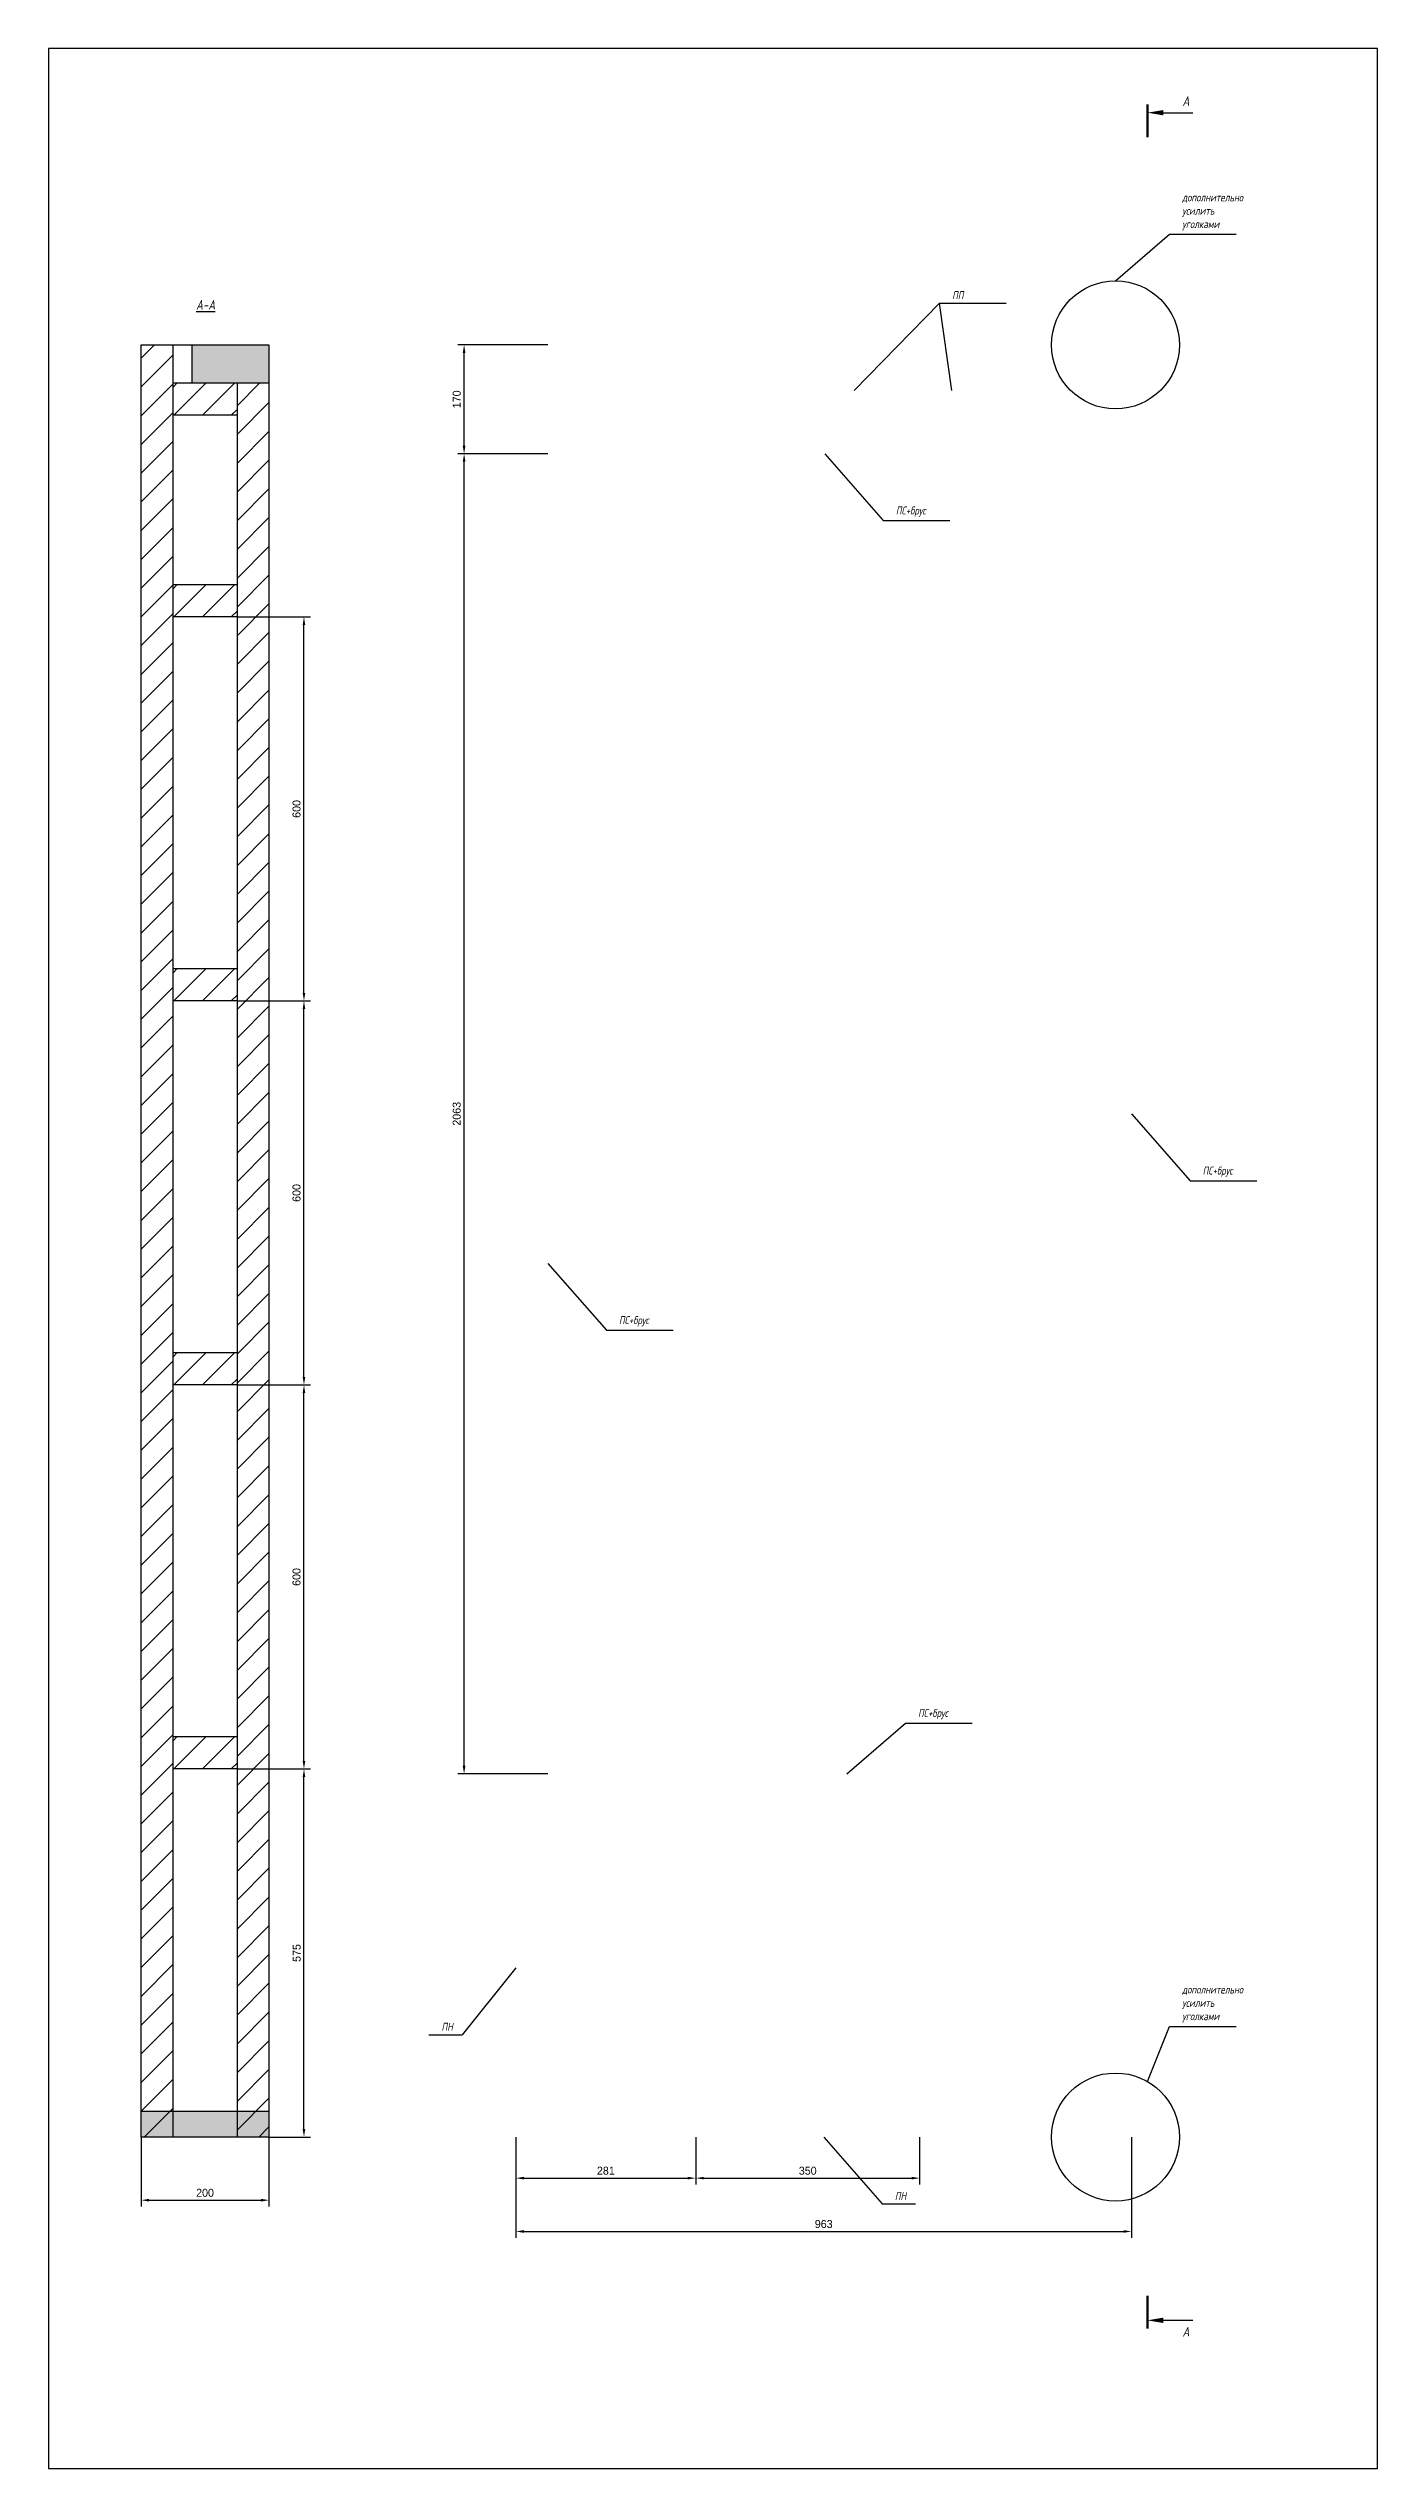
# Model space of a CAD drawing. Header units: millimetres. Extents: x -461 to 69976, y -11990 to 13601.
# Drawn here: x 67898 to 69976, y 7945 to 11727 of the extents above; entities that cross this region are included whole.
import ezdxf

# ---------------------------------------------------------------- set-up
doc = ezdxf.new("R2010")
doc.units = ezdxf.units.MM
doc.header["$PDMODE"] = 34
doc.header["$PDSIZE"] = 25
doc.layers.add('100 noprint', color=1, linetype='Continuous', plot=False)
doc.styles.get("Standard").update_dxf_attribs({"font": 'Ubuntu-R.ttf'})
doc.styles.add('ГОСТ-ISOCPEUR', font='isocpeui.ttf', dxfattribs={"width": 0.8})
doc.dimstyles.new('ISO-25', dxfattribs={"dimtxt": 2.5, "dimasz": 2.5, "dimexe": 1.25, "dimexo": 0.625, "dimtad": 1, "dimtxsty": 'Standard', "dimcen": 2.5, "dimadec": 0, "dimazin": 0, "dimtfac": 1, "dimtmove": 0, "dimatfit": 3, "dimfxl": 1, "dimarcsym": 0})

# ---------------------------------------------------------------- blocks, each defined once
blk = doc.blocks.new('*D4320')
at = {"color": 0, "lineweight": -2}
for p, q in [((68628.6, 8463.4), (68628.6, 8305.8)), ((69591.1, 8463.4), (69591.1, 8305.8)), ((68641.1, 8315.8), (69578.6, 8315.8))]:
    blk.add_line(p, q, dxfattribs=at)
at = {"color": 0}
for points in [[(68641.1, 8317.9), (68641.1, 8313.8), (68628.6, 8315.8)], [(69578.6, 8313.8), (69578.6, 8317.9), (69591.1, 8315.8)]]:
    blk.add_solid(points, dxfattribs=at)
at = {"layer": 'Defpoints', "color": 0}
for p in [(68628.6, 8463.4), (69591.1, 8463.4), (69591.1, 8315.8)]:
    blk.add_point(p, dxfattribs=at)
at = {"color": 0, "insert": (69109.9, 8327.4), "char_height": 12.5, "attachment_point": 5}
blk.add_mtext('963', dxfattribs=at)
blk = doc.blocks.new('*D4771')
at = {"color": 0, "lineweight": -2}
for p, q in [((68678.6, 11263.4), (68537.7, 11263.4)), ((68547.7, 11105.9), (68547.7, 11250.9)), ((68678.6, 11093.4), (68537.7, 11093.4))]:
    blk.add_line(p, q, dxfattribs=at)
at = {"color": 0}
for points in [[(68549.8, 11250.9), (68545.6, 11250.9), (68547.7, 11263.4)], [(68545.6, 11105.9), (68549.8, 11105.9), (68547.7, 11093.4)]]:
    blk.add_solid(points, dxfattribs=at)
at = {"layer": 'Defpoints', "color": 0}
for p in [(68547.7, 11263.4), (68678.6, 11263.4), (68678.6, 11093.4)]:
    blk.add_point(p, dxfattribs=at)
at = {"color": 0, "insert": (68536.2, 11178.4), "char_height": 12.5, "attachment_point": 5, "rotation": 90}
blk.add_mtext('170', dxfattribs=at)
blk = doc.blocks.new('*D4772')
at = {"color": 0, "lineweight": -2}
for p, q in [((68678.6, 11093.4), (68537.7, 11093.4)), ((68547.7, 9043.4), (68547.7, 11080.9)), ((68678.6, 9030.9), (68537.7, 9030.9))]:
    blk.add_line(p, q, dxfattribs=at)
at = {"color": 0}
for points in [[(68549.8, 11080.9), (68545.6, 11080.9), (68547.7, 11093.4)], [(68545.6, 9043.4), (68549.8, 9043.4), (68547.7, 9030.9)]]:
    blk.add_solid(points, dxfattribs=at)
at = {"layer": 'Defpoints', "color": 0}
for p in [(68547.7, 11093.4), (68678.6, 11093.4), (68678.6, 9030.9)]:
    blk.add_point(p, dxfattribs=at)
at = {"color": 0, "insert": (68536.2, 10062.1), "char_height": 12.5, "attachment_point": 5, "rotation": 90}
blk.add_mtext('2063', dxfattribs=at)
blk = doc.blocks.new('*D4773')
at = {"color": 0, "lineweight": -2}
for p, q in [((68628.6, 8463.4), (68628.6, 8389.2)), ((68909.9, 8463.4), (68909.9, 8389.2)), ((68641.1, 8399.2), (68897.4, 8399.2))]:
    blk.add_line(p, q, dxfattribs=at)
at = {"color": 0}
for points in [[(68641.1, 8401.2), (68641.1, 8397.1), (68628.6, 8399.2)], [(68897.4, 8397.1), (68897.4, 8401.2), (68909.9, 8399.2)]]:
    blk.add_solid(points, dxfattribs=at)
at = {"layer": 'Defpoints', "color": 0}
for p in [(68628.6, 8463.4), (68909.9, 8463.4), (68909.9, 8399.2)]:
    blk.add_point(p, dxfattribs=at)
at = {"color": 0, "insert": (68769.3, 8410.7), "char_height": 12.5, "attachment_point": 5}
blk.add_mtext('281', dxfattribs=at)
blk = doc.blocks.new('*D4774')
at = {"color": 0, "lineweight": -2}
for p, q in [((68909.9, 8463.4), (68909.9, 8389.2)), ((69259.9, 8463.4), (69259.9, 8389.2)), ((68922.4, 8399.2), (69247.4, 8399.2))]:
    blk.add_line(p, q, dxfattribs=at)
at = {"color": 0}
for points in [[(68922.4, 8401.2), (68922.4, 8397.1), (68909.9, 8399.2)], [(69247.4, 8397.1), (69247.4, 8401.2), (69259.9, 8399.2)]]:
    blk.add_solid(points, dxfattribs=at)
at = {"layer": 'Defpoints', "color": 0}
for p in [(68909.9, 8463.4), (69259.9, 8463.4), (69259.9, 8399.2)]:
    blk.add_point(p, dxfattribs=at)
at = {"color": 0, "insert": (69084.9, 8410.7), "char_height": 12.5, "attachment_point": 5}
blk.add_mtext('350', dxfattribs=at)
blk = doc.blocks.new('*D4866')
at = {"color": 0, "lineweight": -2}
for p, q in [((68042.7, 8463.4), (68042.7, 8354.7)), ((68242.7, 8463.4), (68242.7, 8354.7)), ((68055.2, 8364.7), (68230.2, 8364.7))]:
    blk.add_line(p, q, dxfattribs=at)
at = {"color": 0}
for points in [[(68055.2, 8366.8), (68055.2, 8362.6), (68042.7, 8364.7)], [(68230.2, 8362.6), (68230.2, 8366.8), (68242.7, 8364.7)]]:
    blk.add_solid(points, dxfattribs=at)
at = {"layer": 'Defpoints', "color": 0}
for p in [(68042.7, 8463.4), (68242.7, 8463.4), (68242.7, 8364.7)]:
    blk.add_point(p, dxfattribs=at)
at = {"color": 0, "insert": (68142.7, 8376.2), "char_height": 12.5, "attachment_point": 5}
blk.add_mtext('200', dxfattribs=at)
blk = doc.blocks.new('*D4867')
at = {"color": 0, "lineweight": -2}
for p, q in [((68192.7, 9038.4), (68307.4, 9038.4)), ((68297.4, 8475.9), (68297.4, 9025.9)), ((68242.7, 8463.4), (68307.4, 8463.4))]:
    blk.add_line(p, q, dxfattribs=at)
at = {"color": 0}
for points in [[(68299.4, 9025.9), (68295.3, 9025.9), (68297.4, 9038.4)], [(68295.3, 8475.9), (68299.4, 8475.9), (68297.4, 8463.4)]]:
    blk.add_solid(points, dxfattribs=at)
at = {"layer": 'Defpoints', "color": 0}
for p in [(68192.7, 9038.4), (68297.4, 9038.4), (68242.7, 8463.4)]:
    blk.add_point(p, dxfattribs=at)
at = {"color": 0, "insert": (68286, 8750.9), "char_height": 12.5, "attachment_point": 5, "rotation": 90}
blk.add_mtext('575', dxfattribs=at)
blk = doc.blocks.new('*D4868')
at = {"color": 0, "lineweight": -2}
for p, q in [((68192.7, 9638.4), (68307.4, 9638.4)), ((68297.4, 9050.9), (68297.4, 9625.9)), ((68192.7, 9038.4), (68307.4, 9038.4))]:
    blk.add_line(p, q, dxfattribs=at)
at = {"color": 0}
for points in [[(68299.4, 9625.9), (68295.3, 9625.9), (68297.4, 9638.4)], [(68295.3, 9050.9), (68299.4, 9050.9), (68297.4, 9038.4)]]:
    blk.add_solid(points, dxfattribs=at)
at = {"layer": 'Defpoints', "color": 0}
for p in [(68192.7, 9638.4), (68297.4, 9638.4), (68192.7, 9038.4)]:
    blk.add_point(p, dxfattribs=at)
at = {"color": 0, "insert": (68285.8, 9338.4), "char_height": 12.5, "attachment_point": 5, "rotation": 90}
blk.add_mtext('600', dxfattribs=at)
blk = doc.blocks.new('*D4869')
at = {"color": 0, "lineweight": -2}
for p, q in [((68192.7, 10238.4), (68307.4, 10238.4)), ((68297.4, 9650.9), (68297.4, 10225.9)), ((68192.7, 9638.4), (68307.4, 9638.4))]:
    blk.add_line(p, q, dxfattribs=at)
at = {"color": 0}
for points in [[(68299.4, 10225.9), (68295.3, 10225.9), (68297.4, 10238.4)], [(68295.3, 9650.9), (68299.4, 9650.9), (68297.4, 9638.4)]]:
    blk.add_solid(points, dxfattribs=at)
at = {"layer": 'Defpoints', "color": 0}
for p in [(68192.7, 10238.4), (68297.4, 10238.4), (68192.7, 9638.4)]:
    blk.add_point(p, dxfattribs=at)
at = {"color": 0, "insert": (68285.8, 9938.4), "char_height": 12.5, "attachment_point": 5, "rotation": 90}
blk.add_mtext('600', dxfattribs=at)
blk = doc.blocks.new('*D4870')
at = {"color": 0, "lineweight": -2}
for p, q in [((68192.7, 10838.4), (68307.4, 10838.4)), ((68297.4, 10250.9), (68297.4, 10825.9)), ((68192.7, 10238.4), (68307.4, 10238.4))]:
    blk.add_line(p, q, dxfattribs=at)
at = {"color": 0}
for points in [[(68299.4, 10825.9), (68295.3, 10825.9), (68297.4, 10838.4)], [(68295.3, 10250.9), (68299.4, 10250.9), (68297.4, 10238.4)]]:
    blk.add_solid(points, dxfattribs=at)
at = {"layer": 'Defpoints', "color": 0}
for p in [(68192.7, 10838.4), (68297.4, 10838.4), (68192.7, 10238.4)]:
    blk.add_point(p, dxfattribs=at)
at = {"color": 0, "insert": (68285.8, 10538.4), "char_height": 12.5, "attachment_point": 5, "rotation": 90}
blk.add_mtext('600', dxfattribs=at)

msp = doc.modelspace()

# ---------------------------------------------------------------- hatches: boundary and pattern name
at = {"lineweight": -2}
h = msp.add_hatch(dxfattribs=at)
h.set_pattern_fill('ANSI31', color=1, scale=10, style=0)
h.paths.add_polyline_path([(68092.7, 8503.4), (68092.7, 11263.4), (68042.7, 11263.4), (68042.7, 8503.4)])
h.paths.add_polyline_path([(68242.7, 8503.4), (68242.7, 11203.4), (68192.7, 11203.4), (68192.7, 8503.4)])
h.paths.add_polyline_path([(68242.7, 8463.4), (68242.7, 8503.4), (68192.7, 8503.4), (68192.7, 8463.4)])
h.paths.add_polyline_path([(68092.7, 8463.4), (68092.7, 8503.4), (68042.7, 8503.4), (68042.7, 8463.4)])
h = msp.add_hatch(dxfattribs=at)
h.set_pattern_fill('ANSI31', color=1, scale=10, style=0)
h.set_pattern_definition([(45, (0, 2015), (-22.45064, 22.45064), [])])
h.paths.add_polyline_path([(68192.7, 11153.4), (68192.7, 11203.4), (68092.7, 11203.4), (68092.7, 11153.4)])
h = msp.add_hatch(dxfattribs=at)
h.set_pattern_fill('ANSI31', color=1, scale=10, style=0)
h.set_pattern_definition([(45, (0, 1700), (-22.45064, 22.45064), [])])
h.paths.add_polyline_path([(68192.7, 10838.4), (68192.7, 10888.4), (68092.7, 10888.4), (68092.7, 10838.4)])
h = msp.add_hatch(dxfattribs=at)
h.set_pattern_fill('ANSI31', color=1, scale=10, style=0)
h.set_pattern_definition([(45, (0, 1100), (-22.45064, 22.45064), [])])
h.paths.add_polyline_path([(68192.7, 10238.4), (68192.7, 10288.4), (68092.7, 10288.4), (68092.7, 10238.4)])
h = msp.add_hatch(dxfattribs=at)
h.set_pattern_fill('ANSI31', color=1, scale=10, style=0)
h.set_pattern_definition([(45, (0, 500), (-22.45064, 22.45064), [])])
h.paths.add_polyline_path([(68192.7, 9638.4), (68192.7, 9688.4), (68092.7, 9688.4), (68092.7, 9638.4)])
h = msp.add_hatch(dxfattribs=at)
h.set_pattern_fill('ANSI31', color=1, scale=10, style=0)
h.set_pattern_definition([(45, (0, -100), (-22.45064, 22.45064), [])])
h.paths.add_polyline_path([(68192.7, 9038.4), (68192.7, 9088.4), (68092.7, 9088.4), (68092.7, 9038.4)])
h = msp.add_hatch(color=9, dxfattribs=at)
h.paths.add_polyline_path([(68092.7, 8463.4), (68092.7, 8503.4), (68042.7, 8503.4), (68042.7, 8463.4)])
h.paths.add_polyline_path([(68192.7, 8463.4), (68192.7, 8503.4), (68092.7, 8503.4), (68092.7, 8463.4)])
h.paths.add_polyline_path([(68242.7, 8463.4), (68242.7, 8503.4), (68192.7, 8503.4), (68192.7, 8463.4)])
at = {"layer": '100 noprint', "lineweight": -2}
msp.add_hatch(color=9, dxfattribs=at).paths.add_polyline_path([(68122.7, 11203.4), (68122.7, 11263.4), (68242.7, 11263.4), (68242.7, 11203.4)])

# ---------------------------------------------------------------- linework, layer by layer
at = {"color": 7, "lineweight": 100}
for p, q in [((69616, 11588), (69616, 11638.8)), ((69616, 8215.2), (69616, 8164.4))]:
    msp.add_line(p, q, dxfattribs=at)
at = {"color": 7}
for p, q in [((69641, 11626.2), (69687.1, 11626.2)), ((69641, 8177), (69687.1, 8177))]:
    msp.add_line(p, q, dxfattribs=at)
for p, q in [((69566.1, 11363.4), (69650.7, 11436.3)), ((69650.7, 11436.3), (69754.8, 11436.3)), ((69157.6, 11192.4), (69291.1, 11328.6)), ((69291.1, 11328.6), (69395.2, 11328.6)), ((69310.3, 11192.4), (69291.1, 11328.6)), ((68042.7, 11263.4), (68242.7, 11263.4)), ((68042.7, 8463.4), (68042.7, 11263.4)), ((68092.7, 8463.4), (68092.7, 11263.4)), ((68242.7, 11263.4), (68242.7, 8463.4)), ((68192.7, 11203.4), (68092.7, 11203.4)), ((68192.7, 11203.4), (68192.7, 8463.4)), ((68192.7, 11153.4), (68092.7, 11153.4)), ((69111.6, 11093.4), (69203.1, 10988.8)), ((69203.1, 10988.8), (69307.2, 10988.8)), ((68192.7, 10888.4), (68092.7, 10888.4)), ((68192.7, 10838.4), (68092.7, 10838.4)), ((68192.7, 10288.4), (68092.7, 10288.4)), ((68192.7, 10238.4), (68092.7, 10238.4)), ((69591.1, 10062.1), (69682.7, 9957.5)), ((69682.7, 9957.5), (69786.8, 9957.5)), ((68678.6, 9828.4), (68770.2, 9723.8)), ((68770.2, 9723.8), (68874.3, 9723.8)), ((68192.7, 9688.4), (68092.7, 9688.4)), ((68192.7, 9638.4), (68092.7, 9638.4)), ((68192.7, 9088.4), (68092.7, 9088.4)), ((69146.2, 9030.9), (69237.8, 9110)), ((69237.8, 9110), (69341.8, 9110)), ((68192.7, 9038.4), (68092.7, 9038.4)), ((68628.6, 8727.7), (68544.8, 8623.1)), ((68492.8, 8623.1), (68544.8, 8623.1)), ((69616.3, 8549.9), (69650.7, 8636.3)), ((69650.7, 8636.3), (69754.8, 8636.3)), ((68242.7, 8503.4), (68042.7, 8503.4)), ((68242.7, 8463.4), (68042.7, 8463.4)), ((69109.9, 8463.4), (69201.5, 8358.8)), ((69201.5, 8358.8), (69253.5, 8358.8))]:
    msp.add_line(p, q)
msp.add_lwpolyline([(68122.7, 11203.4), (68122.7, 11263.4), (68242.7, 11263.4), (68242.7, 11203.4)], close=True)
for centre in [(69566.1, 11263.4), (69566.1, 8463.4)]:
    msp.add_circle(centre, 100)
for points in [[(69641, 11630.4), (69616, 11626.2), (69641, 11622.1)], [(69641, 8172.8), (69616, 8177), (69641, 8181.2)]]:
    msp.add_solid(points, dxfattribs=at)
at = {"layer": '100 noprint', "color": 1, "lineweight": -2}
msp.add_lwpolyline([(67897.8, 11726.7), (67897.8, 7945.3), (69975.8, 7945.3), (69975.8, 11726.7)], close=True, dxfattribs=at)

# ---------------------------------------------------------------- texts
at = {"width": 10, "attachment_point": 7, "style": 'ГОСТ-ISOCPEUR'}
for s, insert, char_height in [('{А}', (69670.8, 11636.9), 15), ('{дополнительно\\Pусилить уголками}', (69670.3, 11442.5), 12.5), ('{ПП}', (69310.7, 11334.8), 12.5), ('{\\LА-А}', (68128.7, 11318.5), 15), ('ПС+брус', (69222.7, 10995), 12.5), ('ПС+брус', (69702.3, 9963.7), 12.5), ('ПС+брус', (68789.8, 9730), 12.5), ('ПС+брус', (69257.4, 9116.2), 12.5), ('{дополнительно\\Pусилить уголками}', (69670.3, 8642.5), 12.5), ('{ПН}', (68512.4, 8629.3), 12.5), ('{ПН}', (69221.1, 8365), 12.5), ('{А}', (69670.8, 8151.7), 15)]:
    msp.add_mtext(s, dxfattribs=dict(at, insert=insert, char_height=char_height))

# ---------------------------------------------------------------- dimensions: what is measured, and where the dimension line sits
for base, p1, p2, picture, middle in [((68547.7, 11263.4), (68678.6, 11093.4), (68678.6, 11263.4), '*D4771', (68536.2, 11178.4)), ((68547.7208667, 11093.389632), (68678.6465098, 9030.889632), (68678.6465098, 11093.389632), '*D4772', (68536.1912852, 10062.139632)), ((68297.4, 10838.4), (68192.7, 10238.4), (68192.7, 10838.4), '*D4870', (68285.8, 10538.4)), ((68297.4, 10238.4), (68192.7, 9638.4), (68192.7, 10238.4), '*D4869', (68285.8, 9938.4)), ((68297.4, 9638.4), (68192.7, 9038.4), (68192.7, 9638.4), '*D4868', (68285.8, 9338.4)), ((68297.4, 9038.4), (68242.7, 8463.4), (68192.7, 9038.4), '*D4867', (68286, 8750.9))]:
    dim = msp.add_linear_dim(base=base, p1=p1, p2=p2, angle=90, dimstyle='ISO-25', override={"dimtxt": 12.5, "dimasz": 12.5, "dimexe": 10, "dimexo": 0, "dimgap": 5, "dimdec": 0, "dimlfac": 1})
    dim.commit()
    dim.dimension.update_dxf_attribs({"geometry": picture, "text_midpoint": middle})
for base, p1, p2, picture, middle in [((68242.7, 8364.7), (68042.7, 8463.4), (68242.7, 8463.4), '*D4866', (68142.7, 8376.2)), ((69591.1465098, 8315.8456156), (68628.6465098, 8463.389632), (69591.1465098, 8463.389632), '*D4320', (69109.8965098, 8327.3751972)), ((68909.9, 8399.2), (68628.6, 8463.4), (68909.9, 8463.4), '*D4773', (68769.3, 8410.7)), ((69259.9, 8399.2), (68909.9, 8463.4), (69259.9, 8463.4), '*D4774', (69084.9, 8410.7))]:
    dim = msp.add_linear_dim(base=base, p1=p1, p2=p2, dimstyle='ISO-25', override={"dimtxt": 12.5, "dimasz": 12.5, "dimexe": 10, "dimexo": 0, "dimgap": 5, "dimdec": 0, "dimlfac": 1})
    dim.commit()
    dim.dimension.update_dxf_attribs({"geometry": picture, "text_midpoint": middle})

doc.saveas('drawing.dxf')
